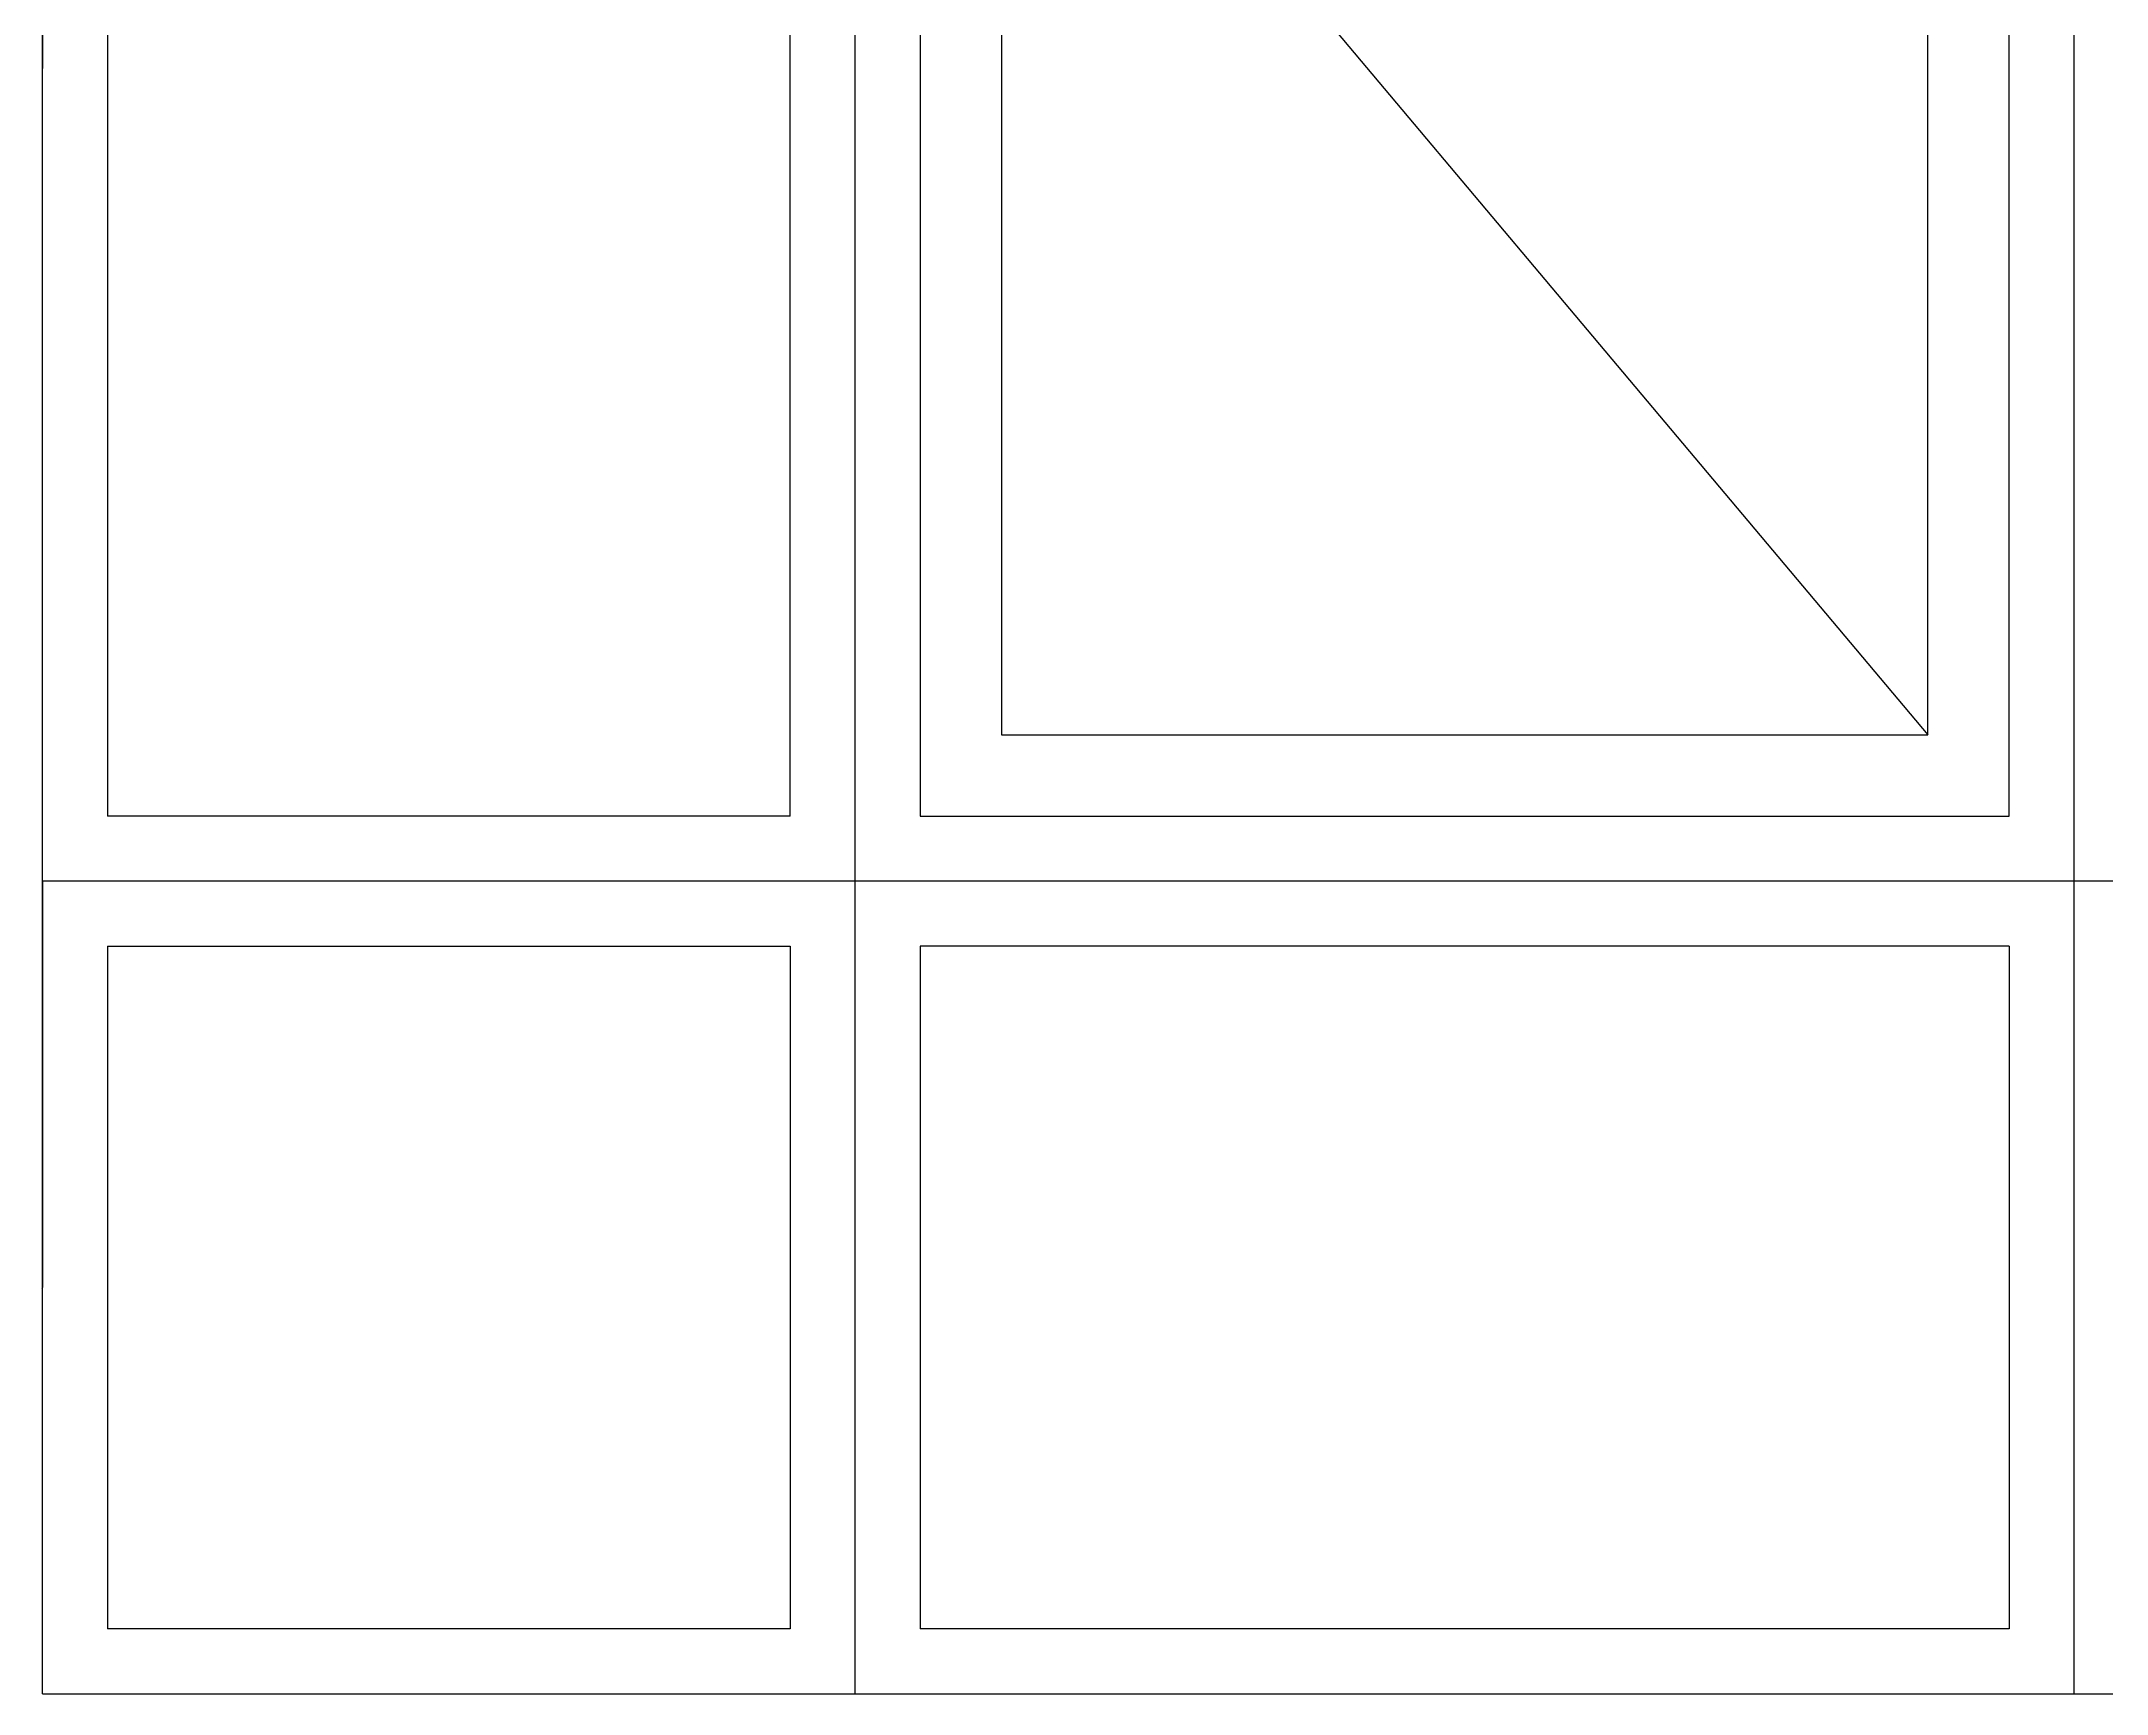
# Model space of a CAD drawing. Header units: metres. Extents: x 46426 to 130526, y 61608 to 121008.
# Drawn here: x 65794 to 68336, y 70915 to 72949 of the extents above; entities that cross this region are included whole.
import ezdxf

# ---------------------------------------------------------------- set-up
doc = ezdxf.new("R2010")
doc.units = ezdxf.units.M
doc.layers.add('PUB_DIM', color=3, linetype='Continuous')
doc.layers.add('WINDOW', color=7, linetype='Continuous')
doc.dimstyles.get("Standard").update_dxf_attribs({"dimtxt": 2.5, "dimasz": 2.5, "dimexe": 1.25, "dimexo": 0.625, "dimtad": 1, "dimcen": 2.5, "dimazin": 3, "dimtfac": 1, "dimtmove": 0, "dimatfit": 3})

# ---------------------------------------------------------------- blocks, each defined once
blk = doc.blocks.new('*D94')
for p, q in [((65795.83, 74915.15), (65795.83, 73415.15)), ((65795.58, 73415.15), (65795.33, 73415.15)), ((65795.83, 71915.15), (65795.83, 73415.15)), ((65795.83, 73415.15), (65795.83, 73415.15)), ((65796.08, 73415.15), (65796.33, 73415.15))]:
    blk.add_line(p, q)
at = {"layer": 'Defpoints'}
for p in [(65795.83, 74915.15), (65795.83, 73415.15), (65795.83, 71915.15)]:
    blk.add_point(p, dxfattribs=at)
at = {"layer": 'PUB_DIM', "insert": (65795.83, 73416.275), "char_height": 1, "attachment_point": 5}
blk.add_mtext('0', dxfattribs=at)
blk = doc.blocks.new('*D95')
for p, q in [((65795.83, 71915.15), (65795.83, 71415.15)), ((65795.57, 71415.15), (65795.32, 71415.15)), ((65795.82, 70915.15), (65795.82, 71415.15)), ((65795.83, 71415.15), (65795.82, 71415.15)), ((65796.08, 71415.15), (65796.33, 71415.15))]:
    blk.add_line(p, q)
at = {"layer": 'Defpoints'}
for p in [(65795.83, 71915.15), (65795.83, 71415.15), (65795.82, 70915.15)]:
    blk.add_point(p, dxfattribs=at)
at = {"layer": 'PUB_DIM', "insert": (65795.825, 71414.025), "char_height": 1, "attachment_point": 5}
blk.add_mtext('0,01', dxfattribs=at)
blk = doc.blocks.new('*D96')
for p, q in [((65795.82, 74915.15), (65795.82, 72915.15)), ((65795.57, 72915.15), (65795.32, 72915.15)), ((65795.82, 70915.15), (65795.82, 72915.15)), ((65795.82, 72915.15), (65795.82, 72915.15)), ((65796.07, 72915.15), (65796.32, 72915.15))]:
    blk.add_line(p, q)
at = {"layer": 'Defpoints'}
for p in [(65795.82, 74915.15), (65795.82, 72915.15), (65795.82, 70915.15)]:
    blk.add_point(p, dxfattribs=at)
at = {"layer": 'PUB_DIM', "insert": (65795.82, 72916.275), "char_height": 1, "attachment_point": 5}
blk.add_mtext('0', dxfattribs=at)

msp = doc.modelspace()

# ---------------------------------------------------------------- linework, layer by layer
at = {"layer": 'PUB_DIM'}
msp.add_lwpolyline([(68115.83, 74735.15), (67005.83, 73415.15), (68115.83, 72095.15)], dxfattribs=at)
at = {"layer": 'WINDOW'}
for p, q in [((65795.82, 70915.15), (65795.82, 74915.15)), ((66795.83, 70915.15), (66795.83, 74915.15)), ((68295.83, 70915.15), (68295.83, 74915.15)), ((66875.83, 74835.15), (66875.83, 71995.15)), ((66715.83, 71995.15), (65875.83, 71995.15)), ((66875.83, 71995.15), (68215.83, 71995.15)), ((75475.82, 71915.15), (65795.82, 71915.15)), ((65875.83, 71835.15), (65875.83, 70995.15)), ((65875.83, 71835.15), (66715.83, 71835.15)), ((66715.83, 71835.15), (66715.83, 70995.15)), ((68215.83, 71835.15), (66875.83, 71835.15)), ((66875.83, 71835.15), (66875.83, 70995.15)), ((66875.83, 71835.15), (66875.83, 70995.15)), ((68215.83, 71835.15), (68215.83, 70995.15)), ((66715.83, 70995.15), (65875.83, 70995.15)), ((68215.83, 70995.15), (66875.83, 70995.15)), ((65795.82, 70915.15), (75475.82, 70915.15))]:
    msp.add_line(p, q, dxfattribs=at)
for points in [[(66715.83, 71995.15), (66715.83, 74835.15), (65875.83, 74835.15), (65875.83, 71995.15)], [(68215.83, 71995.15), (68215.83, 74835.15), (66875.83, 74835.15), (66875.83, 71995.15)]]:
    msp.add_lwpolyline(points, dxfattribs=at)
msp.add_lwpolyline([(68115.83, 72095.15), (68115.83, 74735.15), (66975.83, 74735.15), (66975.83, 72095.15), (68115.83, 72095.15)], close=True, dxfattribs=at)

# ---------------------------------------------------------------- dimensions: what is measured, and where the dimension line sits
at = {"layer": 'PUB_DIM'}
for base, p1, p2, picture, middle in [((65795.82, 72915.15), (65795.82, 70915.15), (65795.82, 74915.15), '*D96', (65795.82, 72916.275)), ((65795.83, 73415.15), (65795.83, 74915.15), (65795.83, 71915.15), '*D94', (65795.83, 73416.275)), ((65795.83, 71415.15), (65795.83, 71915.15), (65795.82, 70915.15), '*D95', (65795.825, 71414.025))]:
    dim = msp.add_linear_dim(base=base, p1=p1, p2=p2, dimstyle='Standard', dxfattribs=at)
    dim.commit()
    dim.dimension.update_dxf_attribs({"geometry": picture, "text_midpoint": middle})

doc.saveas('drawing.dxf')
